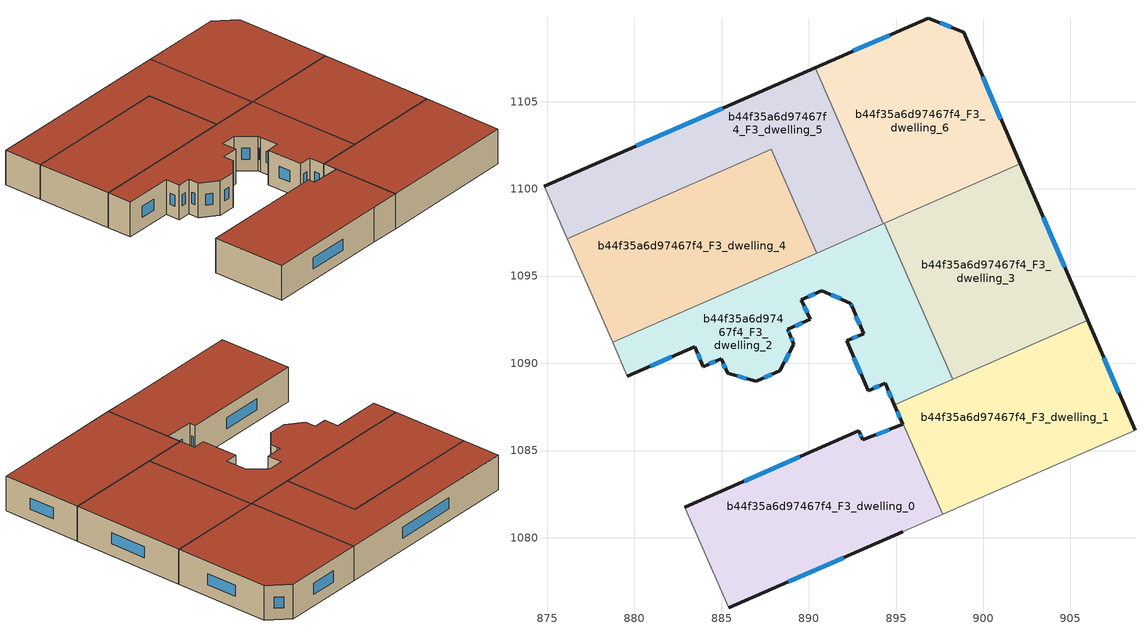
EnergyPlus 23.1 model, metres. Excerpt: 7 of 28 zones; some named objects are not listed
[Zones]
b44f35a6d97467f4_F3_dwelling_0
 floor to b44f35a6d97467f4_F2_dwelling_0 (EU_floor_Construction): 895.39,1086.5 894.91,1087.62 894.92,1087.62 897.67,1081.33 895.4,1080.34 885.41,1075.98 882.89,1081.76 892.87,1086.12 893.09,1085.61 z9
 wall outside (EU_wall_Construction): 885.41,1075.98 895.4,1080.34 / 894.91,1087.62 895.39,1086.5 893.09,1085.61 892.87,1086.12 882.89,1081.76 z9:12
 wall to b44f35a6d97467f4_F3_dwelling_1 (EU_wall_Construction): 897.67,1081.33 894.92,1087.62 z9:12
 wall adiabatic (EU_wall_Construction): 895.4,1080.34 897.67,1081.33 / 882.89,1081.76 885.41,1075.98 z9:12
 wall to b44f35a6d97467f4_F3_dwelling_2 (EU_wall_Construction): 894.92,1087.62 894.91,1087.62 z9:12
 window (EU_Window_Construction): 888.81,1077.46 892,1078.85 / 889.47,1084.64 886.29,1083.24 / 893.02,1085.78 892.94,1085.95 / 894.61,1086.19 893.88,1085.91 / 895.07,1087.24 895.23,1086.88 z10.02:10.98
 roof outside (EU_roof_Construction): 895.4,1080.34 897.67,1081.33 894.92,1087.62 894.91,1087.62 895.39,1086.5 893.09,1085.61 892.87,1086.12 882.89,1081.76 885.41,1075.98 z12
b44f35a6d97467f4_F3_dwelling_1
 floor to b44f35a6d97467f4_F2_dwelling_1 (EU_floor_Construction): 905.99,1092.47 908.7,1086.17 897.67,1081.33 894.92,1087.62 z9
 wall outside (EU_wall_Construction): 908.7,1086.17 905.99,1092.47 z9:12
 wall adiabatic (EU_wall_Construction): 897.67,1081.33 908.7,1086.17 z9:12
 wall to b44f35a6d97467f4_F3_dwelling_3 (EU_wall_Construction): 905.99,1092.47 898.24,1089.08 z9:12
 wall to b44f35a6d97467f4_F3_dwelling_2 (EU_wall_Construction): 898.24,1089.08 894.92,1087.63 z9:12
 window (EU_Window_Construction): 907.78,1088.31 906.91,1090.32 z10.02:10.98
 roof outside (EU_roof_Construction): 908.7,1086.17 905.99,1092.47 894.92,1087.62 897.67,1081.33 z12
b44f35a6d97467f4_F3_dwelling_2
 floor to b44f35a6d97467f4_F2_dwelling_2 (EU_floor_Construction): 894.33,1098.02 898.24,1089.08 894.91,1087.62 894.38,1088.85 893.41,1088.42 892.17,1091.29 893.14,1091.71 892.48,1093.23 892.39,1093.44 890.74,1094.16 889.58,1093.65 890.08,1092.51 888.79,1091.94 888.91,1091.66 889.15,1091.11 888.34,1089.56 886.98,1088.97 885.35,1089.43 884.98,1090.26 883.95,1089.82 883.45,1090.96 879.6,1089.27 878.75,1091.21 z9
 wall outside (EU_wall_Construction): 879.6,1089.27 883.45,1090.96 883.95,1089.82 884.98,1090.26 885.35,1089.43 886.98,1088.97 888.34,1089.56 889.15,1091.11 888.91,1091.66 888.79,1091.94 890.08,1092.51 889.58,1093.65 890.74,1094.16 892.39,1093.44 892.48,1093.23 893.14,1091.71 892.17,1091.29 893.41,1088.42 894.38,1088.85 894.91,1087.62 z9:12
 wall adiabatic (EU_wall_Construction): 878.75,1091.21 879.6,1089.27 z9:12
 wall to b44f35a6d97467f4_F3_dwelling_3 (EU_wall_Construction): 898.24,1089.08 894.33,1098.02 z9:12
 wall to b44f35a6d97467f4_F3_dwelling_4 (EU_wall_Construction): 890.45,1096.32 878.75,1091.21 z9:12
 wall to b44f35a6d97467f4_F3_dwelling_5 (EU_wall_Construction): 894.27,1098 890.45,1096.32 z9:12
 wall to b44f35a6d97467f4_F3_dwelling_6 (EU_wall_Construction): 894.33,1098.02 894.27,1098 z9:12
 window (EU_Window_Construction): 892.71,1092.71 892.92,1092.22 / 892.42,1093.37 892.45,1093.3 / 891.3,1093.92 891.83,1093.69 / 889.97,1093.83 890.34,1093.99 / 889.91,1092.9 889.75,1093.26 / 889.22,1092.13 889.64,1092.32 / 888.87,1091.76 888.83,1091.85 / 889.07,1091.3 888.99,1091.47 / 888.61,1090.09 888.87,1090.58 / 887.44,1089.17 887.87,1089.36 / 885.9,1089.27 886.42,1089.13 / 885.1,1089.98 885.22,1089.71 / 884.3,1089.97 884.63,1090.11 / 883.62,1090.57 883.78,1090.2 / 880.91,1089.84 882.14,1090.38 / 894.56,1088.43 894.73,1088.04 / 893.74,1088.57 894.05,1088.7 / 892.59,1090.31 892.98,1089.4 / 892.81,1091.56 892.5,1091.43 z10.02:10.98
 roof outside (EU_roof_Construction): 898.24,1089.08 894.33,1098.02 878.75,1091.21 879.6,1089.27 883.45,1090.96 883.95,1089.82 884.98,1090.26 885.35,1089.43 886.98,1088.97 888.34,1089.56 889.15,1091.11 888.91,1091.66 888.79,1091.94 890.08,1092.51 889.58,1093.65 890.74,1094.16 892.39,1093.44 892.48,1093.23 893.14,1091.71 892.17,1091.29 893.41,1088.42 894.38,1088.85 894.91,1087.62 z12
b44f35a6d97467f4_F3_dwelling_3
 floor to b44f35a6d97467f4_F2_dwelling_3 (EU_floor_Construction): 902.13,1101.43 905.99,1092.47 898.24,1089.08 894.33,1098.02 z9
 wall outside (EU_wall_Construction): 905.99,1092.47 902.13,1101.43 z9:12
 wall to b44f35a6d97467f4_F3_dwelling_6 (EU_wall_Construction): 902.13,1101.43 894.33,1098.02 z9:12
 window (EU_Window_Construction): 904.67,1095.52 903.44,1098.38 z10.02:10.98
 roof outside (EU_roof_Construction): 905.99,1092.47 902.13,1101.43 894.33,1098.02 898.24,1089.08 z12
b44f35a6d97467f4_F3_dwelling_4
 floor to b44f35a6d97467f4_F2_dwelling_4 (EU_floor_Construction): 887.84,1102.26 890.44,1096.32 878.75,1091.21 876.14,1097.14 z9
 wall to b44f35a6d97467f4_F3_dwelling_5 (EU_wall_Construction): 890.44,1096.32 887.84,1102.26 876.14,1097.14 z9:12
 wall adiabatic (EU_wall_Construction): 876.14,1097.14 878.75,1091.21 z9:12
 roof outside (EU_roof_Construction): 890.44,1096.32 887.84,1102.26 876.14,1097.14 878.75,1091.21 z12
b44f35a6d97467f4_F3_dwelling_5
 floor to b44f35a6d97467f4_F2_dwelling_5 (EU_floor_Construction): 890.36,1106.95 894.27,1098 890.44,1096.32 887.84,1102.26 876.14,1097.14 874.82,1100.15 z9
 wall outside (EU_wall_Construction): 890.36,1106.95 874.82,1100.15 z9:12
 wall adiabatic (EU_wall_Construction): 874.82,1100.15 876.14,1097.14 z9:12
 wall to b44f35a6d97467f4_F3_dwelling_6 (EU_wall_Construction): 894.27,1098 890.36,1106.95 z9:12
 window (EU_Window_Construction): 885.07,1104.64 880.1,1102.46 z10.02:10.98
 roof outside (EU_roof_Construction): 894.27,1098 890.36,1106.95 874.82,1100.15 876.14,1097.14 887.84,1102.26 890.44,1096.32 z12
b44f35a6d97467f4_F3_dwelling_6
 floor to b44f35a6d97467f4_F2_dwelling_6 (EU_floor_Construction): 898.87,1108.99 902.13,1101.43 894.27,1098 890.36,1106.95 896.84,1109.79 z9
 wall outside (EU_wall_Construction): 902.13,1101.43 898.87,1108.99 896.84,1109.79 890.36,1106.95 z9:12
 window (EU_Window_Construction): 894.63,1108.82 892.56,1107.91 / 898.18,1109.26 897.53,1109.52 / 901.02,1104.01 899.98,1106.42 z10.02:10.98
 roof outside (EU_roof_Construction): 902.13,1101.43 898.87,1108.99 896.84,1109.79 890.36,1106.95 894.27,1098 z12
[Building]
EU S2 Campaign: North Axis=0; Terrain=City; Solar Distribution=FullExterior
[Site:Location]
Vienna: Latitude=48; Longitude=16.5; Time Zone=1; Elevation=183
[SizingPeriod:WeatherFileDays]
AnnualSizingPeriod: Begin Month=1; Begin Day of Month=1; End Month=12; End Day of Month=31; Day of Week for Start Day=Monday; Use Weather File Daylight Saving Period=No; Use Weather File Rain and Snow Indicators=No
[MATERIAL]
EU_InternalMass_Material: Roughness=MediumRough; Thickness=0.1; Conductivity=1; Density=1800; Specific Heat=900; Thermal Absorptance=0.9; Solar Absorptance=0.7; Visible Absorptance=0.7
[MATERIAL:NOMASS] Roughness=MediumRough; Thermal Absorptance=0.9; Solar Absorptance=0.7; Visible Absorptance=0.7
Name | Thermal Resistance
EU_wall_NoMass | 0.942466
EU_roof_NoMass | 0.551687
EU_floor_NoMass | 0.66527
[WINDOWMATERIAL:SIMPLEGLAZINGSYSTEM]
EU_Window_SimpleGlazing: UFactor=2.03367; Solar Heat Gain Coefficient=0.65; Visible Transmittance=0.65
[CONSTRUCTION]
EU_wall_Construction: EU_wall_NoMass
EU_roof_Construction: EU_roof_NoMass
EU_floor_Construction: EU_floor_NoMass
EU_Window_Construction: EU_Window_SimpleGlazing
EU_InternalMass_Construction: EU_InternalMass_Material
[ZONE] Type=1; Multiplier=1; Ceiling Height=autocalculate; Floor Area=autocalculate; Part of Total Floor Area=Yes
Name | Volume
b44f35a6d97467f4_F3_dwelling_0 | 248.487
b44f35a6d97467f4_F3_dwelling_1 | 248.493
b44f35a6d97467f4_F3_dwelling_2 | 248.492
b44f35a6d97467f4_F3_dwelling_3 | 248.498
b44f35a6d97467f4_F3_dwelling_4 | 248.48
b44f35a6d97467f4_F3_dwelling_5 | 248.453
b44f35a6d97467f4_F3_dwelling_6 | 248.473
[INTERNALMASS] Construction=EU_InternalMass_Construction
Name | Zone or ZoneList | Surface Area
b44f35a6d97467f4_F3_dwelling_0_EU_InternalMass | b44f35a6d97467f4_F3_dwelling_0 | 82.8273
b44f35a6d97467f4_F3_dwelling_1_EU_InternalMass | b44f35a6d97467f4_F3_dwelling_1 | 82.8319
b44f35a6d97467f4_F3_dwelling_2_EU_InternalMass | b44f35a6d97467f4_F3_dwelling_2 | 82.8301
b44f35a6d97467f4_F3_dwelling_3_EU_InternalMass | b44f35a6d97467f4_F3_dwelling_3 | 82.833
b44f35a6d97467f4_F3_dwelling_4_EU_InternalMass | b44f35a6d97467f4_F3_dwelling_4 | 82.8268
b44f35a6d97467f4_F3_dwelling_5_EU_InternalMass | b44f35a6d97467f4_F3_dwelling_5 | 82.8178
b44f35a6d97467f4_F3_dwelling_6_EU_InternalMass | b44f35a6d97467f4_F3_dwelling_6 | 82.8235
[OTHEREQUIPMENT] Fuel Type=Electricity; Design Level Calculation Method=Watts/Area; Power per Zone Floor Area=1; Fraction Latent=0; Fraction Radiant=0; Fraction Lost=0; Carbon Dioxide Generation Rate=0; EndUse Subcategory=EU_Step8_InternalGains
Name | Zone or ZoneList or Space or SpaceList | Schedule
EU_Step8_InternalGain_b44f35a6d97467f4_F3_dwelling_0_f000 | b44f35a6d97467f4_F3_dwelling_0 | EU_Step8_GainSchedule_b44f35a6d97467f4_F3_dwelling_0_f000
EU_Step8_InternalGain_b44f35a6d97467f4_F3_dwelling_1_f000 | b44f35a6d97467f4_F3_dwelling_1 | EU_Step8_GainSchedule_b44f35a6d97467f4_F3_dwelling_1_f000
EU_Step8_InternalGain_b44f35a6d97467f4_F3_dwelling_2_f000 | b44f35a6d97467f4_F3_dwelling_2 | EU_Step8_GainSchedule_b44f35a6d97467f4_F3_dwelling_2_f000
EU_Step8_InternalGain_b44f35a6d97467f4_F3_dwelling_3_f000 | b44f35a6d97467f4_F3_dwelling_3 | EU_Step8_GainSchedule_b44f35a6d97467f4_F3_dwelling_3_f000
EU_Step8_InternalGain_b44f35a6d97467f4_F3_dwelling_4_f000 | b44f35a6d97467f4_F3_dwelling_4 | EU_Step8_GainSchedule_b44f35a6d97467f4_F3_dwelling_4_f000
EU_Step8_InternalGain_b44f35a6d97467f4_F3_dwelling_5_f000 | b44f35a6d97467f4_F3_dwelling_5 | EU_Step8_GainSchedule_b44f35a6d97467f4_F3_dwelling_5_f000
EU_Step8_InternalGain_b44f35a6d97467f4_F3_dwelling_6_f000 | b44f35a6d97467f4_F3_dwelling_6 | EU_Step8_GainSchedule_b44f35a6d97467f4_F3_dwelling_6_f000
[ZONEVENTILATION:DESIGNFLOWRATE] Schedule=EU_AlwaysOn; Design Flow Rate Calculation Method=AirChanges/Hour; Air Changes per Hour=0.530523; Ventilation Type=Natural; Fan Pressure Rise=0; Fan Total Efficiency=1; Constant Term Coefficient=1; Temperature Term Coefficient=0; Velocity Term Coefficient=0; Velocity Squared Term Coefficient=0; Minimum Indoor Temperature=-100; Maximum Indoor Temperature=100; Delta Temperature=-100; Minimum Outdoor Temperature=-100; Maximum Outdoor Temperature=100; Maximum Wind Speed=40
Name | Zone or ZoneList or Space or SpaceList
EU_ConstantAir_b44f35a6d97467f4_F3_dwelling_0 | b44f35a6d97467f4_F3_dwelling_0
EU_ConstantAir_b44f35a6d97467f4_F3_dwelling_1 | b44f35a6d97467f4_F3_dwelling_1
EU_ConstantAir_b44f35a6d97467f4_F3_dwelling_2 | b44f35a6d97467f4_F3_dwelling_2
EU_ConstantAir_b44f35a6d97467f4_F3_dwelling_3 | b44f35a6d97467f4_F3_dwelling_3
EU_ConstantAir_b44f35a6d97467f4_F3_dwelling_4 | b44f35a6d97467f4_F3_dwelling_4
EU_ConstantAir_b44f35a6d97467f4_F3_dwelling_5 | b44f35a6d97467f4_F3_dwelling_5
EU_ConstantAir_b44f35a6d97467f4_F3_dwelling_6 | b44f35a6d97467f4_F3_dwelling_6
[HVACTEMPLATE:ZONE:IDEALLOADSAIRSYSTEM] System Availability Schedule=EU_AlwaysOn; Maximum Heating Supply Air Temperature=50; Minimum Cooling Supply Air Temperature=13; Maximum Heating Supply Air Humidity Ratio=0.0156; Minimum Cooling Supply Air Humidity Ratio=0.0077; Heating Limit=NoLimit; Cooling Limit=NoLimit; Heating Availability Schedule=EU_AlwaysOn; Cooling Availability Schedule=EU_CoolingOff; Dehumidification Control Type=ConstantSensibleHeatRatio; Cooling Sensible Heat Ratio=0.7; Dehumidification Setpoint=60; Humidification Control Type=None; Humidification Setpoint=30; Outdoor Air Method=None; Outdoor Air Flow Rate per Person=0.00944; Outdoor Air Flow Rate per Zone Floor Area=0; Outdoor Air Flow Rate per Zone=0; Demand Controlled Ventilation Type=None; Outdoor Air Economizer Type=NoEconomizer; Heat Recovery Type=None; Sensible Heat Recovery Effectiveness=0.7; Latent Heat Recovery Effectiveness=0.65
Name | Template Thermostat
b44f35a6d97467f4_F3_dwelling_0 | EU_HeatOnly_b44f35a6d97467f4_F3_dwelling_0
b44f35a6d97467f4_F3_dwelling_1 | EU_HeatOnly_b44f35a6d97467f4_F3_dwelling_1
b44f35a6d97467f4_F3_dwelling_2 | EU_HeatOnly_b44f35a6d97467f4_F3_dwelling_2
b44f35a6d97467f4_F3_dwelling_3 | EU_HeatOnly_b44f35a6d97467f4_F3_dwelling_3
b44f35a6d97467f4_F3_dwelling_4 | EU_HeatOnly_b44f35a6d97467f4_F3_dwelling_4
b44f35a6d97467f4_F3_dwelling_5 | EU_HeatOnly_b44f35a6d97467f4_F3_dwelling_5
b44f35a6d97467f4_F3_dwelling_6 | EU_HeatOnly_b44f35a6d97467f4_F3_dwelling_6
[SIZING:ZONE] Zone Cooling Design Supply Air Temperature Input Method=SupplyAirTemperature; Zone Cooling Design Supply Air Temperature=13; Zone Heating Design Supply Air Temperature Input Method=SupplyAirTemperature; Zone Heating Design Supply Air Temperature=50; Zone Cooling Design Supply Air Humidity Ratio=0.008; Zone Heating Design Supply Air Humidity Ratio=0.008; Cooling Design Air Flow Method=DesignDay; Cooling Design Air Flow Rate=0; Cooling Minimum Air Flow per Zone Floor Area=0.000762; Cooling Minimum Air Flow=0; Cooling Minimum Air Flow Fraction=0.2; Heating Design Air Flow Method=DesignDay; Heating Design Air Flow Rate=0; Heating Maximum Air Flow per Zone Floor Area=0.002032; Heating Maximum Air Flow=0.141576; Heating Maximum Air Flow Fraction=0.3; Account for Dedicated Outdoor Air System=No; Dedicated Outdoor Air System Control Strategy=NeutralSupplyAir; Dedicated Outdoor Air Low Setpoint Temperature for Design=autosize; Dedicated Outdoor Air High Setpoint Temperature for Design=autosize; Zone Load Sizing Method=Sensible Load Only No Latent Load; Zone Latent Cooling Design Supply Air Humidity Ratio Input Method=HumidityRatioDifference; Zone Cooling Design Supply Air Humidity Ratio Difference=0.005; Zone Latent Heating Design Supply Air Humidity Ratio Input Method=HumidityRatioDifference; Zone Humidification Design Supply Air Humidity Ratio Difference=0.005
b44f35a6d97467f4_F3_dwelling_0; b44f35a6d97467f4_F3_dwelling_1; b44f35a6d97467f4_F3_dwelling_2; b44f35a6d97467f4_F3_dwelling_3; b44f35a6d97467f4_F3_dwelling_4; b44f35a6d97467f4_F3_dwelling_5; b44f35a6d97467f4_F3_dwelling_6
[SCHEDULE:CONSTANT]
Name | Hourly Value
EU_AlwaysOn | 1
EU_CoolingOff | 0
[SCHEDULE:FILE] Column Number=1; Rows to Skip at Top=0; Number of Hours of Data=8760; Column Separator=Comma; Interpolate to Timestep=No; Minutes per Item=60; Adjust Schedule for Daylight Savings=Yes
Name | File
EU_Step8_GainSchedule_b44f35a6d97467f4_F3_dwelling_0_f000 | ../../schedules/b44f35a6d97467f4/b44f35a6d97467f4_F3_dwelling_0_f000_gain.csv
EU_Step8_GainSchedule_b44f35a6d97467f4_F3_dwelling_1_f000 | ../../schedules/b44f35a6d97467f4/b44f35a6d97467f4_F3_dwelling_1_f000_gain.csv
EU_Step8_GainSchedule_b44f35a6d97467f4_F3_dwelling_2_f000 | ../../schedules/b44f35a6d97467f4/b44f35a6d97467f4_F3_dwelling_2_f000_gain.csv
EU_Step8_GainSchedule_b44f35a6d97467f4_F3_dwelling_3_f000 | ../../schedules/b44f35a6d97467f4/b44f35a6d97467f4_F3_dwelling_3_f000_gain.csv
EU_Step8_GainSchedule_b44f35a6d97467f4_F3_dwelling_4_f000 | ../../schedules/b44f35a6d97467f4/b44f35a6d97467f4_F3_dwelling_4_f000_gain.csv
EU_Step8_GainSchedule_b44f35a6d97467f4_F3_dwelling_5_f000 | ../../schedules/b44f35a6d97467f4/b44f35a6d97467f4_F3_dwelling_5_f000_gain.csv
EU_Step8_GainSchedule_b44f35a6d97467f4_F3_dwelling_6_f000 | ../../schedules/b44f35a6d97467f4/b44f35a6d97467f4_F3_dwelling_6_f000_gain.csv
